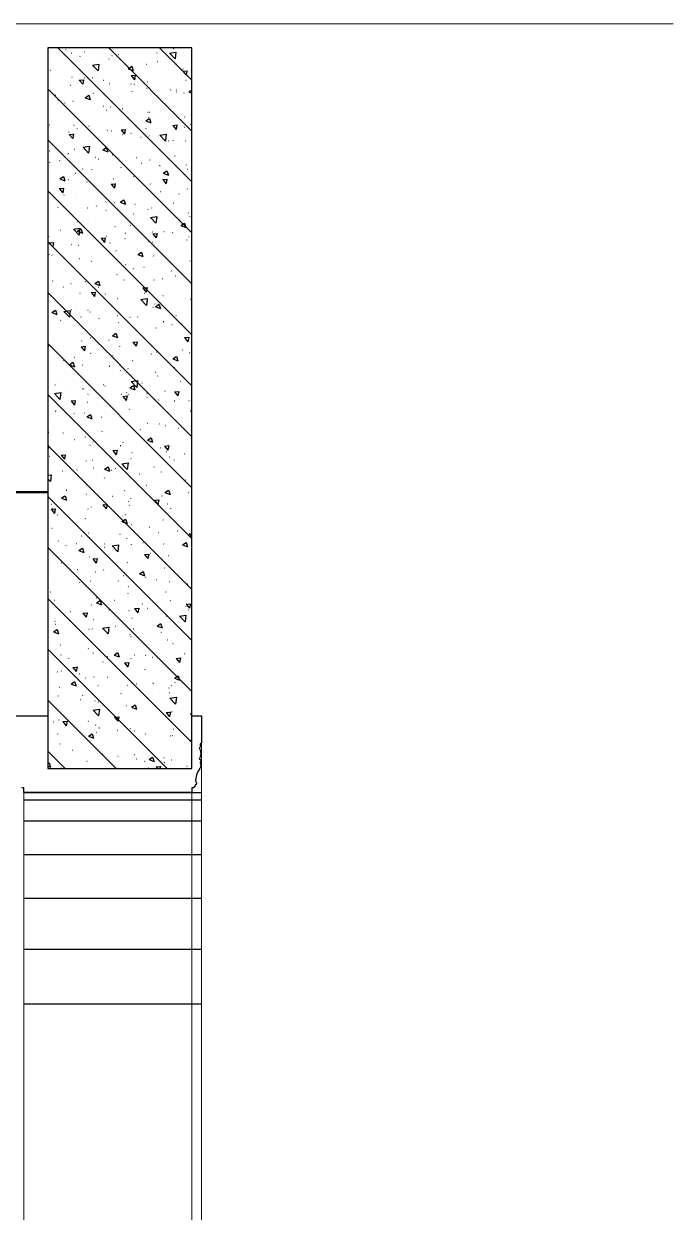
# Model space of a CAD drawing. Header units: millimetres. Extents: x 64682 to 95728, y -1640 to 17847.
# Drawn here: x 75322 to 76674, y 3472 to 5946 of the extents above; entities that cross this region are included whole.
import ezdxf

# ---------------------------------------------------------------- set-up
doc = ezdxf.new("R2010")
doc.units = ezdxf.units.MM
for name, color, linetype, lineweight in [('_ACM-A-ANNO-DIMS', 2, 'Continuous', 13), ('_ACM-A-DETL-THIN', 2, 'Continuous', 9), ('_ACM-A-ELVE-MEDM', 3, 'Continuous', 25), ('_ACM-A-ELVE-THIK', 5, 'Continuous', 50)]:
    doc.layers.add(name, color=color, linetype=linetype, lineweight=lineweight)
doc.layers.add('WALL', color=7, linetype='Continuous')

# ---------------------------------------------------------------- blocks, each defined once
blk = doc.blocks.new('*U42')
h = blk.add_hatch()
h.set_pattern_fill('0-钢筋混凝土001-DOM', color=250, scale=15, pattern_type=2)
h.set_pattern_definition([(45, (-100, -884.64), (-53.033, 53.033), []), (50, (-100, -884.64), (107.58903, -9.4128), [11.25, -123.75]), (355, (-100, -884.64), (-20.8127, 112.8288), [9, -99]), (100.4514, (-91.03, -885.42), (86.7764, 103.4159), [9.561, -105.1713]), (46.1842, (-100, -854.64), (160.0862, -24.8279), [16.875, -185.625]), (96.6356, (-86.66, -856.7), (140.1994, 146.1177), [14.3415, -157.757]), (351.1842, (-100, -854.64), (140.1993, 146.1178), [13.5, -148.5]), (21, (-85, -862.14), (89.53606, -60.39283), [11.25, -123.75]), (326, (-85, -862.14), (36.4973, 108.7725), [9, -99]), (71.4514, (-77.54, -867.17), (126.0334, 48.3796), [9.561, -105.1713]), (37.5, (-100, -884.64), (1.82398, 49.93408), [0.75, -97.8, 0.75, -100.5, 0.75, -99.375]), (7.5, (-100, -884.64), (39.46043, 59.16176), [0.75, -57.3, 0.75, -95.55, 0.75, -37.875]), (327.5, (-133.45, -884.64), (80.07337, -3.38323), [0.75, -37.5, 0.75, -117, 0.75, -155.25]), (317.5, (-148.45, -884.64), (87.47793, 15.01575), [0.75, -48.75, 0.75, -77.7, 0.75, -110.25])])
h.paths.add_polyline_path([(12030.4, -7843.9), (12330.4, -7843.9), (12330.4, -9344.2), (12030.4, -9344.2)])
blk.add_lwpolyline([(12030.4, -7843.9), (12330.4, -7843.9), (12330.4, -9344.2), (12030.4, -9344.2)], close=True)
blk = doc.blocks.new('*U33')
at = {"color": 250}
for p, q in [((0, 369.9), (0, 0)), ((113.9, 369.9), (113.9, 0)), ((220, 369.9), (220, 0)), ((311.1, 369.9), (311.1, 0)), ((381.1, 369.9), (381.1, 0)), ((425, 369.9), (425, 0)), ((440, 369.9), (440, 0))]:
    blk.add_line(p, q, dxfattribs=at)
blk = doc.blocks.new('*U37')
blk.add_line((0.65, 0), (59.96, 0))

msp = doc.modelspace()

# ---------------------------------------------------------------- linework, layer by layer
at = {"layer": '_ACM-A-DETL-THIN', "color": 8}
for points in [[(75692.3, 4448.4), (75692.3, 1120.7)], [(75322.4, 4345.4), (75322.4, 1270.7)], [(75672.2, 4345.4), (75672.2, 1120.7)], [(75322.4, 3905.4), (75672.2, 3905.4)]]:
    msp.add_lwpolyline(points, dxfattribs=at)
at = {"layer": '_ACM-A-ELVE-MEDM'}
msp.add_lwpolyline([(75302.3, 4505.4), (75372.3, 4505.4)], dxfattribs=at)
msp.add_lwpolyline([(75672.3, 4505.4), (75692.3, 4505.4), (75692.3, 4448.4, 0.37825), (75689.3, 4443.6, -0.623496), (75687.3, 4438.8, -0.284819), (75687.3, 4415, -0.636149), (75689.3, 4407.8, -0.282378), (75688.8, 4395.5, 0.186128), (75680.2, 4367.3, -0.824383), (75679.2, 4361.3), (75679.2, 4358.9, 0.262247), (75676.2, 4355.4), (75672.2, 4355.4), (75672.2, 4345.4), (75322.4, 4345.4), (75322.4, 4355.4), (75318.4, 4355.4, 0.262247)], format="xyb", dxfattribs=at)
at = {"layer": '_ACM-A-ELVE-THIK'}
msp.add_lwpolyline([(69422.3, 4970.7), (75372.3, 4970.7)], dxfattribs=at)

# ---------------------------------------------------------------- block references
at = {"rotation": 90.00000000000001}
msp.add_blockref('*U33', (75692.3, 3905.4), dxfattribs=at)
at = {"layer": '_ACM-A-ANNO-DIMS', "linetype": 'Continuous', "ltscale": 2, "xscale": 100, "yscale": 100, "zscale": 100}
msp.add_blockref('*U37', (70678.3, 5945.7), dxfattribs=at)
at = {"layer": 'WALL', "xscale": -1, "rotation": 180}
msp.add_blockref('*U42', (63341.9, -3448.5), dxfattribs=at)

doc.saveas('drawing.dxf')
